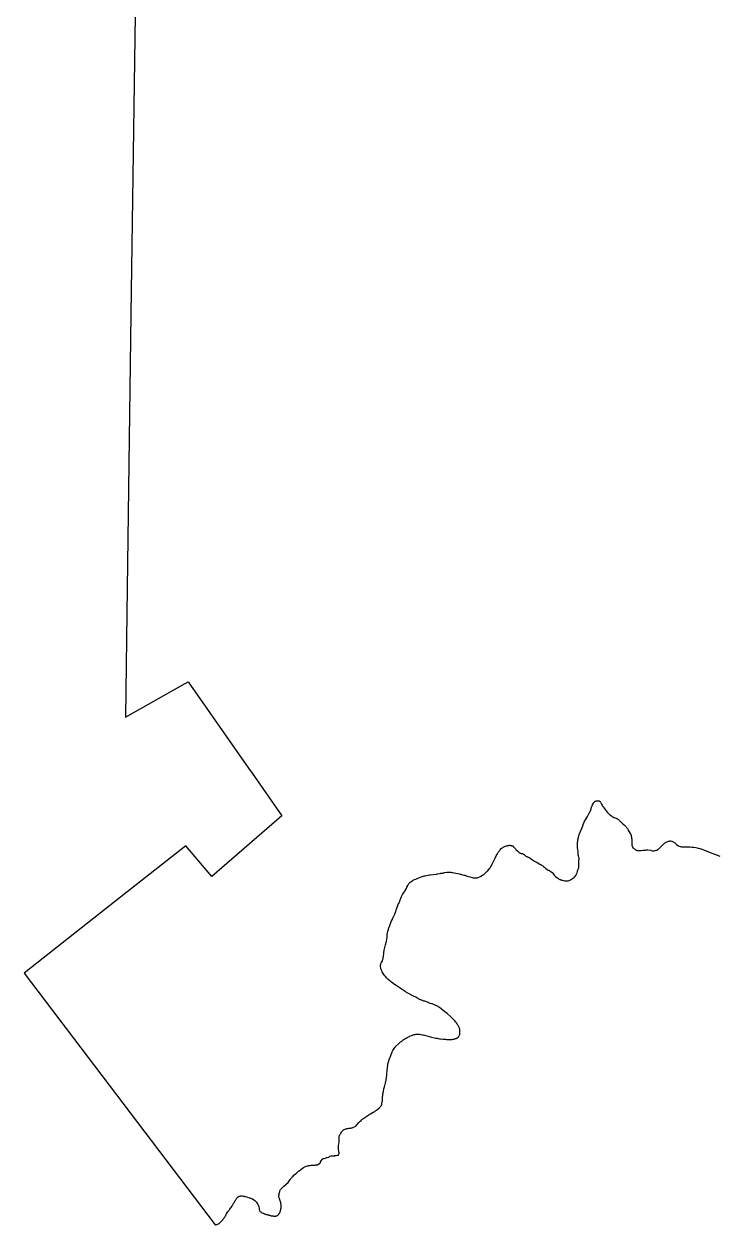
# Model space of a CAD drawing. Header units: millimetres. Extents: x 642261 to 742091, y 6812581 to 6930561.
# Drawn here: x 662339 to 664846, y 6855380 to 6859735 of the extents above; entities that cross this region are included whole.
import ezdxf

# ---------------------------------------------------------------- set-up
doc = ezdxf.new("R2010")
doc.units = ezdxf.units.MM
doc.layers.add('LimiteRegional', color=10, linetype='Continuous')

msp = doc.modelspace()

# ---------------------------------------------------------------- linework, layer by layer
at = {"layer": 'LimiteRegional', "color": 7, "linetype": 'Continuous'}
msp.add_lwpolyline([(662745.5536, 6860019.2412), (662727.1315, 6858682.6978), (662712.1632, 6857597.1086), (662706.9768, 6857221.0398), (662910.1656, 6857336.0596), (662934.9364, 6857350.0814), (663153.8534, 6857036.4346), (663166.7168, 6857018.0042), (663274.3079, 6856863.8476), (663020.0551, 6856644.1898), (662925.9514, 6856754.5021), (662712.3586, 6856586.5941), (662592.4392, 6856492.3201), (662339.0003, 6856293.0719), (663032.41, 6855380.031), (663034.0552, 6855380.3973), (663037.4677, 6855381.3171), (663039.0941, 6855381.9449), (663040.8732, 6855382.4862), (663042.466, 6855383.2215), (663044.2478, 6855383.9051), (663047.2364, 6855385.6293), (663048.5722, 6855386.584), (663049.9175, 6855387.4078), (663051.1284, 6855388.6618), (663052.385, 6855389.8199), (663053.3837, 6855391.1498), (663054.4997, 6855392.406), (663055.8015, 6855393.4444), (663057.0608, 6855394.7447), (663058.0399, 6855396.2887), (663059.3131, 6855397.6954), (663060.1577, 6855399.0407), (663061.2496, 6855400.2738), (663062.131, 6855401.6776), (663063.0398, 6855403.2705), (663065.5203, 6855405.7415), (663066.2002, 6855407.1618), (663067.185, 6855408.3853), (663067.9532, 6855410.0763), (663069.1691, 6855411.5912), (663069.6829, 6855413.0151), (663070.8397, 6855414.5431), (663071.4833, 6855415.9286), (663072.4633, 6855417.5199), (663072.9542, 6855418.9918), (663073.6946, 6855420.4699), (663074.4569, 6855421.8526), (663075.3137, 6855423.2095), (663077.4379, 6855426.2936), (663078.4254, 6855427.6594), (663079.3619, 6855428.8366), (663080.3525, 6855430.3684), (663081.4681, 6855431.6008), (663082.6414, 6855432.7489), (663083.4883, 6855434.2126), (663084.6756, 6855435.4673), (663085.5848, 6855437.084), (663088.5151, 6855441.3598), (663090.6549, 6855444.0167), (663092.7849, 6855446.7804), (663093.6887, 6855448.1124), (663094.6873, 6855449.4425), (663095.7198, 6855451.2936), (663096.504, 6855452.581), (663097.2063, 6855453.9295), (663098.0398, 6855455.3105), (663100.4441, 6855460.0137), (663102.1863, 6855462.9878), (663103.2128, 6855464.5305), (663104.0741, 6855466.1246), (663105.0621, 6855467.5142), (663105.9596, 6855469.1431), (663106.8854, 6855470.3797), (663107.6714, 6855471.7619), (663108.5631, 6855473.0824), (663109.4472, 6855474.6283), (663110.3743, 6855475.9363), (663112.2978, 6855478.4555), (663113.3166, 6855479.5951), (663114.3932, 6855480.6505), (663115.7438, 6855481.759), (663117.1132, 6855482.606), (663118.445, 6855483.3472), (663120.1681, 6855484.0677), (663121.6534, 6855484.7699), (663123.5578, 6855485.0356), (663125.2384, 6855485.3892), (663128.6593, 6855485.5022), (663130.5449, 6855485.4005), (663133.7078, 6855485.0566), (663137.0933, 6855484.5534), (663138.7102, 6855484.0544), (663140.6619, 6855483.6902), (663146.1043, 6855482.1087), (663149.432, 6855481.0612), (663156.4974, 6855478.9858), (663158.22, 6855478.2496), (663167.4522, 6855474.3039), (663176.4593, 6855468.8923), (663182.7279, 6855462.8726), (663186.6227, 6855457.2178), (663189.1898, 6855451.4642), (663190.9549, 6855445.8092), (663191.8067, 6855441.3099), (663192.4154, 6855435.9591), (663193.0868, 6855433.2588), (663194.9477, 6855428.7893), (663197.7541, 6855427.1721), (663199.039, 6855426.0756), (663200.6146, 6855425.2809), (663202.1172, 6855424.393), (663205.1448, 6855423.1742), (663206.8973, 6855422.3162), (663208.6784, 6855421.7187), (663210.361, 6855420.9335), (663212.1099, 6855420.5145), (663213.7697, 6855419.7773), (663215.4837, 6855419.3947), (663217.0163, 6855418.8383), (663218.8686, 6855418.2391), (663220.5585, 6855417.8334), (663222.1502, 6855417.2637), (663223.8181, 6855416.9535), (663225.6095, 6855416.2725), (663227.3607, 6855415.9722), (663228.8682, 6855415.3452), (663230.6082, 6855415.0806), (663232.1874, 6855414.4757), (663233.9399, 6855414.2464), (663235.426, 6855413.7385), (663237.1525, 6855413.3912), (663239.0363, 6855413.1948), (663240.8922, 6855412.7853), (663242.4934, 6855412.7137), (663244.1492, 6855412.3918), (663245.7285, 6855412.4156), (663247.481, 6855412.1864), (663249.1333, 6855412.3035), (663250.6745, 6855412.1977), (663252.3384, 6855412.3026), (663253.843, 6855412.7671), (663255.3695, 6855413.1361), (663256.8624, 6855413.6127), (663258.397, 6855414.4086), (663259.8609, 6855415.2299), (663261.1152, 6855416.2694), (663262.1511, 6855417.6815), (663263.3208, 6855418.6399), (663264.1799, 6855420.1152), (663264.9072, 6855421.5344), (663266.0004, 6855422.8385), (663266.6347, 6855424.3546), (663267.4543, 6855425.6293), (663268.0303, 6855427.206), (663268.4774, 6855428.8686), (663269.1914, 6855430.205), (663269.5762, 6855431.7149), (663270.1639, 6855433.2794), (663270.4816, 6855435.0043), (663271.2921, 6855438.2958), (663271.4159, 6855439.8116), (663271.8491, 6855441.3678), (663272.0952, 6855443.0706), (663272.0887, 6855444.6011), (663272.2029, 6855448.11), (663272.0632, 6855451.3756), (663271.8226, 6855453.0773), (663271.774, 6855454.8936), (663271.3803, 6855456.6581), (663271.256, 6855458.2387), (663270.7655, 6855459.9106), (663270.4979, 6855461.4469), (663269.9143, 6855463.2158), (663269.4914, 6855464.6963), (663268.4808, 6855467.7323), (663267.6542, 6855471.0845), (663267.0293, 6855472.5577), (663266.2495, 6855473.9988), (663265.6441, 6855476.4917), (663264.8172, 6855477.9577), (663263.6414, 6855481.0448), (663263.8207, 6855483.9176), (663263.5904, 6855486.1648), (663264.2248, 6855488.9385), (663264.3974, 6855494.5756), (663265.4567, 6855497.221), (663266.2683, 6855498.6975), (663266.9187, 6855500.4386), (663267.4905, 6855503.3658), (663269.8835, 6855509.1669), (663282.0969, 6855520.8111), (663297.0909, 6855534.3909), (663304.7635, 6855544.3886), (663306.162, 6855546.7363), (663307.348, 6855548.5281), (663308.3733, 6855549.9185), (663310.1438, 6855552.0883), (663312.1105, 6855554.2741), (663315.0627, 6855557.0281), (663317.9546, 6855560.2501), (663319.1679, 6855561.4108), (663324.6203, 6855565.7759), (663327.7545, 6855568.4147), (663329.7716, 6855570.2406), (663333.5504, 6855573.9084), (663335.3006, 6855575.3767), (663337.0774, 6855576.6511), (663343.8131, 6855581.2468), (663353.5427, 6855588.5722), (663355.4048, 6855589.8328), (663357.0134, 6855590.7559), (663360.9953, 6855592.6103), (663362.2273, 6855593.0815), (663363.048, 6855593.3092), (663367.3638, 6855593.9557), (663368.2835, 6855594.2316), (663369.7333, 6855594.8893), (663371.2507, 6855595.2592), (663377.129, 6855596.1325), (663381.0076, 6855596.8052), (663383.4032, 6855597.0383), (663389.5692, 6855597.0698), (663390.8631, 6855597.1324), (663393.3768, 6855597.3815), (663396.3398, 6855597.4089), (663397.6403, 6855597.5456), (663400.0321, 6855598.0099), (663400.824, 6855598.0196), (663402.8705, 6855597.8534), (663403.7116, 6855597.9613), (663404.137, 6855598.098), (663405.4844, 6855598.8176), (663410.9855, 6855602.4341), (663412.619, 6855603.6526), (663413.2989, 6855604.3646), (663413.8262, 6855605.306), (663414.3344, 6855607.005), (663414.9824, 6855608.5286), (663417.3377, 6855612.6696), (663417.843, 6855613.4021), (663418.963, 6855614.7889), (663419.6129, 6855616.5974), (663420.0536, 6855617.4545), (663420.6742, 6855618.3359), (663421.4678, 6855619.1651), (663422.4602, 6855619.8952), (663423.27, 6855620.3262), (663424.2265, 6855620.7135), (663425.9121, 6855621.2102), (663428.0999, 6855621.6806), (663431.1954, 6855622.2004), (663434.0845, 6855622.9667), (663435.7817, 6855623.5988), (663437.6999, 6855624.6832), (663438.5285, 6855625.0365), (663439.0393, 6855625.1798), (663443.2412, 6855625.7974), (663444.575, 6855626.1303), (663445.6267, 6855626.6246), (663446.4145, 6855627.22), (663447.757, 6855628.7626), (663448.1692, 6855629.1376), (663448.6018, 6855629.3573), (663449.2205, 6855629.533), (663453.7356, 6855630.2234), (663458.8074, 6855630.8011), (663460.0286, 6855630.8074), (663461.817, 6855630.4701), (663462.9676, 6855630.3469), (663464.4542, 6855630.3846), (663465.3626, 6855630.6393), (663466.8677, 6855631.4142), (663467.6808, 6855631.6523), (663471.1711, 6855632.0222), (663476.3741, 6855633.1652), (663478.8353, 6855633.2726), (663479.3168, 6855633.4428), (663479.5513, 6855633.5967), (663479.9963, 6855634.0899), (663480.3976, 6855634.8575), (663481.494, 6855637.991), (663482.1677, 6855639.4925), (663482.3129, 6855640.269), (663482.2283, 6855641.2956), (663481.4257, 6855644.87), (663481.0505, 6855647.748), (663480.2738, 6855655.3171), (663480.138, 6855657.8201), (663480.1106, 6855660.0511), (663480.2469, 6855664.7017), (663480.54, 6855667.9122), (663481.2873, 6855673.26), (663482.4244, 6855680.1189), (663482.7231, 6855682.9544), (663482.821, 6855685.3817), (663482.7908, 6855688.3557), (663482.3342, 6855692.8912), (663482.2015, 6855695.9984), (663482.2558, 6855698.0512), (663482.6539, 6855701.2154), (663483.0477, 6855702.9734), (663483.6646, 6855704.6251), (663484.7661, 6855706.9716), (663486.0839, 6855709.489), (663486.7432, 6855710.5587), (663488.2251, 6855712.6387), (663490.9085, 6855716.9381), (663492.2768, 6855718.8583), (663493.2649, 6855720.0856), (663494.5705, 6855721.506), (663495.97, 6855722.8727), (663497.3928, 6855724.1293), (663498.3886, 6855724.8911), (663499.4244, 6855725.5377), (663500.7138, 6855726.1932), (663503.8406, 6855727.5019), (663506.3328, 6855728.3455), (663508.2346, 6855728.8935), (663510.2553, 6855729.408), (663513.3255, 6855730.076), (663517.0968, 6855730.6961), (663525.2614, 6855731.6852), (663527.2764, 6855732.0686), (663529.556, 6855732.6273), (663532.3794, 6855733.4703), (663534.5959, 6855734.3672), (663539.9695, 6855737.1269), (663541.956, 6855738.2713), (663542.9733, 6855739.0258), (663543.9929, 6855739.9172), (663546.8059, 6855742.5829), (663548.1491, 6855743.9957), (663549.445, 6855745.5762), (663553.5453, 6855751.1568), (663555.7991, 6855753.966), (663556.9063, 6855755.1992), (663558.8409, 6855756.9442), (663562.9843, 6855760.2087), (663563.8055, 6855760.9696), (663566.158, 6855763.4139), (663568.6409, 6855765.4936), (663571.7621, 6855767.793), (663578.8729, 6855772.3461), (663585.9176, 6855777.4635), (663589.5791, 6855779.8366), (663592.9839, 6855781.8161), (663595.6096, 6855783.2405), (663606.0495, 6855788.6384), (663609.0141, 6855790.2369), (663611.6206, 6855791.7744), (663614.0843, 6855793.4053), (663615.7009, 6855794.5734), (663618.1438, 6855796.4697), (663623.8122, 6855801.2683), (663629.6979, 6855806.5567), (663631.4668, 6855808.3162), (663632.5592, 6855809.5553), (663633.4234, 6855810.7362), (663634.3569, 6855812.3467), (663635.662, 6855815.0924), (663636.8869, 6855818.0397), (663637.2778, 6855819.212), (663637.6214, 6855820.5144), (663638.8716, 6855826.5962), (663639.3826, 6855829.625), (663639.7916, 6855833.1104), (663640.0978, 6855838.0256), (663640.2618, 6855846.1754), (663640.3541, 6855848.0911), (663640.6642, 6855851.2564), (663641.2928, 6855855.5177), (663642.9103, 6855864.255), (663644.8102, 6855873.231), (663646.6124, 6855880.5325), (663649.3731, 6855890.3952), (663650.1377, 6855893.3625), (663650.7945, 6855896.246), (663651.6707, 6855900.7471), (663653.7749, 6855913.7159), (663655.5746, 6855926.1256), (663655.9128, 6855929.3541), (663656.3493, 6855936.6453), (663656.6801, 6855940.4727), (663658.0523, 6855952.5205), (663658.7773, 6855957.9619), (663659.53, 6855962.198), (663660.8313, 6855968.0367), (663662.2441, 6855973.4941), (663664.057, 6855979.647), (663666.2751, 6855986.3464), (663668.1402, 6855991.5288), (663670.7452, 6855998.268), (663673.1171, 6856004.0242), (663674.564, 6856007.3012), (663675.9571, 6856010.0867), (663677.6165, 6856012.9573), (663679.6296, 6856016.1323), (663682.3846, 6856020.2516), (663684.7327, 6856023.5978), (663686.3082, 6856025.6109), (663687.3465, 6856026.7698), (663697.6817, 6856036.5839), (663705.5176, 6856043.7034), (663708.0498, 6856045.808), (663711.9377, 6856048.8375), (663714.8453, 6856050.9689), (663717.7058, 6856052.9222), (663720.9738, 6856054.9874), (663725.0846, 6856057.4451), (663729.7858, 6856060.1475), (663734.3816, 6856062.6694), (663737.0885, 6856064.0689), (663740.6613, 6856065.7831), (663744.9593, 6856067.6435), (663748.0611, 6856068.8642), (663750.9944, 6856069.8769), (663752.8112, 6856070.3991), (663755.3502, 6856070.9587), (663757.7996, 6856071.3329), (663761.1511, 6856071.6893), (663763.7066, 6856071.871), (663767.0128, 6856071.967), (663769.424, 6856071.9025), (663771.0507, 6856071.78), (663773.5902, 6856071.4624), (663783.2916, 6856069.7979), (663787.5908, 6856068.9852), (663791.9626, 6856067.9888), (663817.4839, 6856061.5457), (663827.9801, 6856059.0485), (663832.8548, 6856057.9895), (663837.9113, 6856057.0032), (663842.1121, 6856056.2727), (663846.4535, 6856055.6094), (663850.6137, 6856055.0935), (663859.162, 6856054.2728), (663866.0316, 6856053.4224), (663868.3988, 6856053.2332), (663872.1038, 6856053.1415), (663878.4826, 6856053.1537), (663886.8639, 6856052.8764), (663889.7939, 6856052.919), (663892.4457, 6856053.1565), (663895.2384, 6856053.5657), (663899.5354, 6856054.3228), (663902.6581, 6856054.9789), (663905.1408, 6856055.6464), (663906.909, 6856056.2804), (663908.4976, 6856057.0108), (663909.5837, 6856057.6122), (663910.4632, 6856058.24), (663914.2152, 6856061.298), (663915.7958, 6856062.8358), (663916.8792, 6856064.1477), (663918.4176, 6856066.4298), (663919.2946, 6856067.9704), (663920.2335, 6856069.982), (663920.5765, 6856071.0289), (663920.7796, 6856072.2772), (663920.6334, 6856075.3855), (663920.8327, 6856078.5474), (663920.8393, 6856079.6683), (663920.6958, 6856081.5256), (663919.9994, 6856087.8759), (663919.7006, 6856089.7021), (663919.1882, 6856091.5713), (663918.5342, 6856093.4478), (663916.7546, 6856098.1738), (663915.5521, 6856101.0226), (663914.6707, 6856102.8343), (663913.5848, 6856104.8377), (663912.2828, 6856107.0401), (663910.8423, 6856109.3114), (663908.2605, 6856113.0053), (663904.935, 6856117.1467), (663902.4081, 6856120.0592), (663898.8715, 6856123.977), (663896.3786, 6856126.6375), (663893.9334, 6856129.1139), (663891.3511, 6856131.5543), (663887.6033, 6856134.8732), (663873.7964, 6856146.8613), (663866.063, 6856153.3538), (663858.3666, 6856159.4754), (663846.4017, 6856168.5627), (663844.626, 6856169.8077), (663842.9523, 6856170.8835), (663841.3691, 6856171.7992), (663839.0765, 6856172.9975), (663832.0888, 6856176.4729), (663830.6622, 6856177.0947), (663826.0016, 6856178.9254), (663822.2537, 6856180.6351), (663819.8591, 6856181.6154), (663818.2558, 6856182.1412), (663813.2585, 6856183.5749), (663805.8812, 6856186.563), (663796.6266, 6856189.9893), (663792.9186, 6856191.2052), (663789.9348, 6856191.8357), (663789.1132, 6856192.0754), (663787.3021, 6856192.7815), (663783.013, 6856194.6632), (663781.2874, 6856195.3576), (663779.075, 6856196.0851), (663775.7867, 6856196.9668), (663774.0523, 6856197.6483), (663772.2538, 6856198.6205), (663768.459, 6856200.9133), (663764.0663, 6856203.3219), (663760.3231, 6856205.694), (663757.6577, 6856207.2301), (663754.2291, 6856208.9972), (663749.825, 6856210.7726), (663747.2575, 6856212.0437), (663736.8063, 6856218.2273), (663727.3742, 6856223.2086), (663724.1854, 6856225.0658), (663721.8318, 6856226.5445), (663710.9314, 6856233.9399), (663699.765, 6856241.1437), (663692.7961, 6856245.7601), (663689.2191, 6856248.2084), (663683.1802, 6856252.5777), (663672.0461, 6856260.8753), (663669.1253, 6856263.1365), (663666.1569, 6856265.6377), (663660.7525, 6856270.5903), (663654.7102, 6856276.4323), (663651.5155, 6856279.8082), (663648.5092, 6856283.3403), (663644.7861, 6856288.1323), (663642.3685, 6856291.612), (663638.2629, 6856298.5386), (663637.5306, 6856299.9774), (663636.8231, 6856301.7669), (663635.2772, 6856306.9754), (663634.0818, 6856310.5345), (663633.8087, 6856311.6694), (663632.8942, 6856316.3976), (663632.6433, 6856317.9496), (663632.5408, 6856319.246), (663632.5907, 6856322.3247), (663632.7127, 6856323.5539), (663633.3033, 6856325.6989), (663633.6256, 6856327.3215), (663634.1696, 6856328.7447), (663635.3946, 6856330.9735), (663638.5071, 6856336.025), (663639.1281, 6856337.16), (663639.6372, 6856338.2683), (663641.4023, 6856343.5661), (663642.0618, 6856346.0187), (663642.4574, 6856348.03), (663643.6563, 6856355.8426), (663643.8007, 6856357.4444), (663644.0314, 6856362.3882), (663644.2315, 6856364.9315), (663645.0453, 6856371.5941), (663645.373, 6856373.8114), (663645.9877, 6856376.469), (663647.5493, 6856381.8761), (663650.6871, 6856395.8818), (663651.5832, 6856399.4917), (663652.971, 6856404.6277), (663653.7254, 6856407.8756), (663654.305, 6856410.9473), (663654.9445, 6856414.8578), (663656.4009, 6856425.183), (663656.7927, 6856429.459), (663656.8213, 6856433.991), (663657.0073, 6856435.7797), (663657.4009, 6856437.5902), (663659.5606, 6856445.9503), (663660.9018, 6856451.5575), (663661.6113, 6856454.1097), (663662.5732, 6856456.9515), (663664.5531, 6856462.4212), (663667.0308, 6856469.6424), (663667.4806, 6856470.9535), (663668.323, 6856473.246), (663669.5959, 6856476.4117), (663671.3336, 6856480.2464), (663674.4877, 6856486.6793), (663678.4706, 6856496.0825), (663679.3792, 6856497.8965), (663681.5726, 6856501.8907), (663682.7179, 6856504.2498), (663687.8436, 6856517.0237), (663689.7957, 6856522.4114), (663690.7828, 6856525.6833), (663692.502, 6856531.9794), (663694.7694, 6856538.8883), (663696.032, 6856542.3555), (663696.7492, 6856543.9852), (663697.3141, 6856545.0078), (663699.9071, 6856548.4931), (663700.7211, 6856549.8198), (663701.3531, 6856551.094), (663702.0836, 6856552.8552), (663702.9521, 6856555.219), (663706.0128, 6856564.5205), (663707.1033, 6856567.3085), (663709.051, 6856571.1226), (663712.0084, 6856577.8187), (663713.0276, 6856579.7964), (663713.9419, 6856581.1798), (663719.3523, 6856588.4157), (663720.7213, 6856590.5474), (663726.3875, 6856600.6111), (663726.9238, 6856601.7313), (663727.6448, 6856603.6068), (663728.3093, 6856605.1029), (663731.2266, 6856610.5353), (663732.8995, 6856613.8786), (663734.1225, 6856615.8961), (663735.6443, 6856617.9281), (663736.8604, 6856619.3869), (663738.1231, 6856620.7662), (663739.5549, 6856622.1119), (663740.6672, 6856623.0144), (663742.5223, 6856624.3632), (663747.5589, 6856627.807), (663749.6152, 6856629.0165), (663751.453, 6856629.99), (663755.952, 6856632.2178), (663760.7725, 6856634.5048), (663765.4991, 6856636.6595), (663769.0452, 6856638.1869), (663773.916, 6856640.1498), (663780.5649, 6856642.6547), (663784.8511, 6856644.1392), (663787.7342, 6856645.0301), (663790.5778, 6856645.7879), (663794.7498, 6856646.6881), (663809.8186, 6856649.3991), (663813.5566, 6856649.9407), (663823.0164, 6856651.0267), (663836.092, 6856652.6666), (663839.7737, 6856653.2153), (663849.2483, 6856654.8461), (663851.6879, 6856655.1806), (663856.8059, 6856655.753), (663859.5069, 6856656.2713), (663861.229, 6856656.7608), (663864.3202, 6856657.7593), (663866.1716, 6856658.2246), (663873.6261, 6856659.0627), (663877.4891, 6856659.7448), (663878.8926, 6856659.781), (663885.6376, 6856659.4294), (663888.0575, 6856659.1651), (663890.9782, 6856658.7413), (663894.7286, 6856658.0674), (663899.7683, 6856656.9508), (663905.5763, 6856655.848), (663912.8191, 6856654.2277), (663920.7084, 6856652.7923), (663922.0849, 6856652.4393), (663926.0807, 6856651.1939), (663935.1254, 6856649.098), (663938.5471, 6856648.2182), (663940.66, 6856647.4843), (663943.2871, 6856646.2147), (663944.7668, 6856645.5794), (663947.3253, 6856644.6923), (663956.7266, 6856641.9594), (663965.5448, 6856639.6205), (663968.2504, 6856639.0119), (663972.4116, 6856638.457), (663974.3121, 6856638.4156), (663979.0676, 6856638.9784), (663980.3722, 6856639.0111), (663982.0563, 6856638.9174), (663983.1042, 6856638.9599), (663984.6333, 6856639.2436), (663985.8579, 6856639.6617), (663991.8608, 6856642.2912), (663995.2331, 6856643.9583), (663996.9668, 6856644.9673), (664001.9322, 6856648.068), (664005.4693, 6856650.0705), (664007.3894, 6856651.355), (664009.2404, 6856652.9691), (664012.9545, 6856656.5974), (664016.9, 6856660.0925), (664018.9425, 6856662.0232), (664021.6086, 6856664.7991), (664024.5513, 6856668.23), (664027.6384, 6856672.2169), (664030.1256, 6856675.6137), (664031.503, 6856677.6842), (664033.1704, 6856680.5093), (664038.2204, 6856690.3242), (664043.7117, 6856700.6675), (664046.0676, 6856705.2328), (664048.7851, 6856710.7323), (664052.4302, 6856718.4806), (664054.1513, 6856721.9217), (664056.3581, 6856725.9996), (664057.9948, 6856728.8456), (664060.4451, 6856732.7956), (664062.6649, 6856735.9255), (664064.7064, 6856738.4219), (664068.0487, 6856742.081), (664070.8293, 6856744.7907), (664072.2709, 6856746.0171), (664073.7449, 6856747.1453), (664075.2391, 6856748.1853), (664077.4909, 6856749.6046), (664079.7169, 6856750.878), (664081.8731, 6856751.9919), (664083.2495, 6856752.6335), (664085.2211, 6856753.4441), (664088.5797, 6856754.5594), (664091.5478, 6856755.3882), (664094.263, 6856756.0651), (664095.8152, 6856756.3964), (664097.5325, 6856756.6639), (664099.8213, 6856756.8741), (664101.5033, 6856756.9066), (664102.1421, 6856756.8516), (664103.8735, 6856756.523), (664106.653, 6856756.1252), (664107.4626, 6856755.9251), (664108.911, 6856755.3764), (664112.2767, 6856754.457), (664113.2407, 6856754.0431), (664113.5665, 6856753.772), (664113.728, 6856753.5011), (664114.0973, 6856751.827), (664114.2356, 6856751.5412), (664114.4982, 6856751.23), (664115.25, 6856750.6808), (664117.5546, 6856749.3207), (664118.1615, 6856748.8483), (664118.6067, 6856748.3638), (664120.2929, 6856745.9594), (664122.1347, 6856743.8495), (664124.0097, 6856742.0176), (664129.2108, 6856737.3013), (664130.5747, 6856735.9122), (664133.8153, 6856732.3233), (664134.9178, 6856731.1874), (664135.994, 6856730.2438), (664137.0561, 6856729.469), (664138.7624, 6856728.5531), (664140.4598, 6856727.9256), (664142.6237, 6856727.4418), (664145.4162, 6856727.2042), (664146.826, 6856726.9778), (664147.6325, 6856726.7416), (664148.5209, 6856726.388), (664149.5017, 6856725.8906), (664150.5856, 6856725.2231), (664151.7764, 6856724.3714), (664154.3848, 6856722.2698), (664159.7047, 6856717.8161), (664161.9653, 6856716.2184), (664162.9398, 6856715.6673), (664164.6402, 6856714.9421), (664165.394, 6856714.7156), (664168.0906, 6856714.1077), (664169.4137, 6856713.6976), (664170.8034, 6856713.1166), (664172.3142, 6856712.3124), (664174.9086, 6856710.5988), (664180.9091, 6856706.2592), (664183.9595, 6856704.3057), (664191.7888, 6856699.7469), (664198.4278, 6856695.5364), (664200.9538, 6856694.027), (664211.0388, 6856688.2911), (664212.0523, 6856687.7712), (664214.4073, 6856686.7458), (664216.8614, 6856685.354), (664221.1234, 6856682.5875), (664224.1576, 6856680.503), (664229.2885, 6856676.1581), (664230.1726, 6856674.7722), (664231.1468, 6856673.6266), (664232.2825, 6856672.6891), (664237.421, 6856669.3158), (664241.3411, 6856666.9081), (664242.7258, 6856666.2056), (664245.9909, 6856664.8338), (664247.1345, 6856664.219), (664254.9202, 6856658.7005), (664256.3564, 6856657.6064), (664257.211, 6856656.7745), (664258.1255, 6856655.646), (664263.0324, 6856648.7198), (664265.5134, 6856645.6051), (664267.6768, 6856643.3033), (664271.8075, 6856639.8457), (664273.9367, 6856638.3152), (664275.7789, 6856637.1148), (664278.9073, 6856635.2567), (664281.0606, 6856634.1139), (664283.1461, 6856633.1362), (664285.1359, 6856632.3202), (664287.0214, 6856631.6436), (664289.6347, 6856630.8407), (664292.8366, 6856630.027), (664299.6139, 6856628.5261), (664302.9006, 6856627.9608), (664305.0411, 6856627.7553), (664308.2235, 6856627.7276), (664311.2578, 6856627.9957), (664313.7135, 6856628.4663), (664317.2963, 6856629.4801), (664319.9719, 6856630.4565), (664322.3167, 6856631.6156), (664329.3946, 6856635.8377), (664331.9868, 6856637.5375), (664333.6049, 6856638.8736), (664334.9744, 6856640.2809), (664340.7628, 6856647.1739), (664341.7025, 6856648.4898), (664342.313, 6856649.6157), (664343.351, 6856652.4271), (664345.0274, 6856655.904), (664345.5447, 6856657.1576), (664346.7931, 6856661.2272), (664348.9077, 6856667.402), (664350.9879, 6856673.163), (664351.6246, 6856675.6052), (664351.9024, 6856677.5688), (664352.3168, 6856684.7672), (664352.367, 6856687.3629), (664352.1176, 6856693.4578), (664351.6405, 6856699.1163), (664351.613, 6856701.7907), (664351.6869, 6856702.5311), (664351.9433, 6856703.7651), (664353.0067, 6856706.5789), (664353.1404, 6856707.2275), (664353.1898, 6856708.1785), (664353.0929, 6856709.1511), (664352.8816, 6856710.1365), (664351.9783, 6856712.6602), (664351.6298, 6856713.9243), (664350.8152, 6856718.9322), (664350.0197, 6856722.6453), (664349.7538, 6856724.3738), (664349.6537, 6856726.0291), (664349.608, 6856729.3577), (664349.512, 6856730.8037), (664349.1374, 6856734.209), (664348.1884, 6856741.3658), (664347.6764, 6856747.8481), (664347.4834, 6856753.5579), (664347.4963, 6856763.4369), (664347.6556, 6856766.3454), (664348.4473, 6856772.1585), (664348.9828, 6856777.4978), (664349.2357, 6856779.2149), (664349.7314, 6856781.5036), (664350.6224, 6856784.9795), (664353.6477, 6856795.7945), (664354.4842, 6856798.2253), (664357.2502, 6856804.5823), (664361.318, 6856815.0374), (664366.3381, 6856827.1163), (664369.4738, 6856835.5597), (664371.1412, 6856839.5755), (664373.2058, 6856843.7875), (664376.1924, 6856849.1996), (664379.4581, 6856854.677), (664383.5841, 6856861.1424), (664384.9088, 6856863.3838), (664386.1129, 6856865.7779), (664388.43, 6856870.8812), (664391.9381, 6856877.6813), (664392.7366, 6856879.5163), (664395.243, 6856885.7804), (664396.5692, 6856889.2673), (664397.2032, 6856891.2882), (664398.2817, 6856895.4597), (664399.1685, 6856897.9638), (664400.2021, 6856900.39), (664401.4432, 6856903.086), (664401.9458, 6856904.1325), (664403.5791, 6856907.5328), (664404.5543, 6856909.4112), (664405.2158, 6856910.5141), (664405.8874, 6856911.4768), (664407.3496, 6856913.1907), (664408.4004, 6856914.2396), (664409.6889, 6856915.4002), (664410.6175, 6856916.1309), (664411.4309, 6856916.634), (664412.8327, 6856917.1471), (664414.3981, 6856917.471), (664417.4568, 6856917.7971), (664419.3898, 6856918.1726), (664422.416, 6856918.4041), (664423.0586, 6856918.3834), (664424.1032, 6856918.2331), (664425.4219, 6856917.9058), (664426.3655, 6856917.5714), (664427.0981, 6856917.1547), (664427.9903, 6856916.4788), (664428.763, 6856915.7687), (664429.2756, 6856915.2025), (664430.0046, 6856914.1975), (664430.7638, 6856912.9069), (664434.5389, 6856905.5624), (664436.159, 6856902.6388), (664438.3938, 6856899.0719), (664440.4769, 6856895.9897), (664454.9863, 6856877.334), (664456.9222, 6856875.0305), (664459.2142, 6856872.4432), (664460.7957, 6856870.752), (664462.2125, 6856869.3574), (664463.5984, 6856868.1486), (664465.0394, 6856867.0386), (664470.3075, 6856863.2775), (664472.8379, 6856861.3197), (664474.1903, 6856860.4508), (664475.6469, 6856859.6842), (664479.5899, 6856857.7858), (664480.6318, 6856857.4114), (664483.5695, 6856856.5802), (664487.1193, 6856855.1034), (664489.0534, 6856854.4188), (664489.8091, 6856854.0867), (664491.3616, 6856853.1741), (664495.5545, 6856850.1143), (664497.1336, 6856848.7887), (664499.1934, 6856846.5393), (664501.1095, 6856844.8898), (664502.986, 6856843.1297), (664505.8679, 6856840.5733), (664511.805, 6856834.8442), (664517.7737, 6856829.646), (664519.897, 6856827.7159), (664522.5201, 6856825.0529), (664524.1035, 6856823.2687), (664525.3206, 6856821.7786), (664526.174, 6856820.6007), (664528.2797, 6856817.4474), (664529.7882, 6856815.0703), (664530.7821, 6856813.2377), (664532.7233, 6856809.2472), (664534.4999, 6856806.0017), (664538.0606, 6856799.9912), (664540.1941, 6856796.7818), (664540.8327, 6856795.3755), (664541.8237, 6856792.4326), (664542.5205, 6856789.8504), (664542.9336, 6856787.8914), (664543.262, 6856785.8029), (664543.6106, 6856782.5417), (664543.8352, 6856779.2833), (664544.2295, 6856770.7914), (664544.7268, 6856762.2103), (664544.8359, 6856758.0621), (664544.9347, 6856756.7165), (664545.3136, 6856754.6174), (664545.9209, 6856752.5144), (664546.2516, 6856751.1116), (664546.342, 6856750.728), (664547.0804, 6856749.5391), (664548.3043, 6856747.8527), (664549.0379, 6856747.0311), (664550.0353, 6856746.1294), (664551.3482, 6856745.1949), (664553.7319, 6856743.8341), (664554.7972, 6856743.1457), (664555.6421, 6856742.457), (664556.8884, 6856741.2985), (664557.8213, 6856740.5868), (664559.0689, 6856739.8424), (664560.0947, 6856739.366), (664561.4058, 6856738.8956), (664562.5256, 6856738.6027), (664563.9334, 6856738.3417), (664565.7077, 6856738.1259), (664569.0748, 6856737.912), (664573.9852, 6856737.8656), (664576.1879, 6856737.9577), (664578.1101, 6856738.1176), (664583.9622, 6856738.8273), (664593.8466, 6856739.7437), (664597.1745, 6856739.9534), (664600.0057, 6856739.9636), (664602.7006, 6856739.7915), (664613.1876, 6856738.7213), (664615.5516, 6856738.3143), (664619.3825, 6856737.2902), (664620.6584, 6856737.1072), (664622.4123, 6856737.0348), (664623.9995, 6856737.1063), (664625.4988, 6856737.3136), (664633.2256, 6856739.0609), (664634.0335, 6856739.3004), (664635.1797, 6856739.744), (664638.1491, 6856741.2509), (664639.8437, 6856742.2926), (664641.9694, 6856743.9021), (664644.5648, 6856746.2194), (664647.33, 6856748.8881), (664652.0523, 6856753.6202), (664657.0917, 6856758.8341), (664659.1129, 6856760.7614), (664660.5935, 6856762.0184), (664662.1665, 6856763.2329), (664664.5433, 6856764.9177), (664666.7232, 6856766.3594), (664669.1232, 6856767.8404), (664671.4737, 6856769.0821), (664675.3319, 6856770.6655), (664677.8294, 6856771.5953), (664679.598, 6856772.1123), (664681.0896, 6856772.3839), (664683.2078, 6856772.5243), (664684.6719, 6856772.4295), (664687.9257, 6856771.8411), (664689.6863, 6856771.3244), (664692.0851, 6856770.4232), (664694.7047, 6856769.0961), (664696.9378, 6856767.7278), (664698.5203, 6856766.5348), (664699.9121, 6856765.3056), (664703.4036, 6856761.9443), (664705.0541, 6856760.5635), (664706.8465, 6856759.2511), (664710.9261, 6856756.4453), (664712.1234, 6856755.7103), (664712.9322, 6856755.3113), (664719.7992, 6856752.683), (664721.4174, 6856752.2693), (664724.0801, 6856751.8186), (664726.893, 6856751.4555), (664729.9901, 6856751.2065), (664741.4157, 6856750.7533), (664745.4298, 6856750.7151), (664754.2148, 6856750.7972), (664761.9054, 6856750.5888), (664765.0098, 6856750.4033), (664769.0333, 6856749.8355), (664776.7615, 6856748.4212), (664780.9449, 6856747.5387), (664785.3463, 6856746.4262), (664791.0454, 6856744.7498), (664798.3754, 6856742.3906), (664804.673, 6856740.2365), (664813.6484, 6856737.0002), (664822.5677, 6856733.6095), (664863.4319, 6856717.3887)], dxfattribs=at)

doc.saveas('drawing.dxf')
